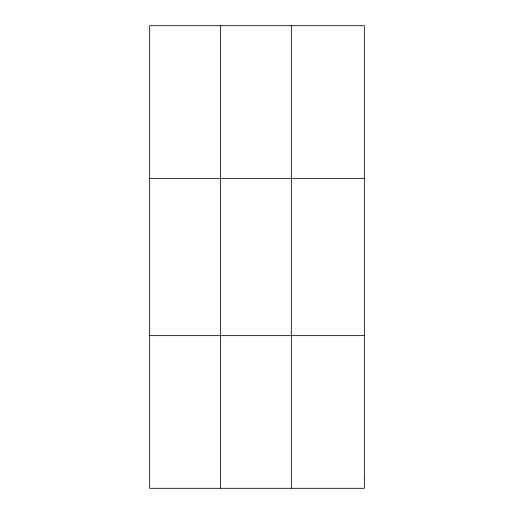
<?xml version="1.0" encoding="UTF-8"?>
<svg xmlns="http://www.w3.org/2000/svg" width="514" height="514" viewBox="0 0 514 514"><rect width="100%" height="100%" fill="white"/><g stroke="black" fill="none" stroke-linecap="round" stroke-linejoin="round"><path stroke-width="0.77" d="M220.5 488.3L220.5 25.7M291.348 488.3L291.348 25.7M149.658 178.358L364.342 178.358M149.658 335.642L364.342 335.642M364.342 478.123L364.342 488.3L149.658 488.3L149.658 25.7L364.342 25.7L364.342 478.123"/></g></svg>
